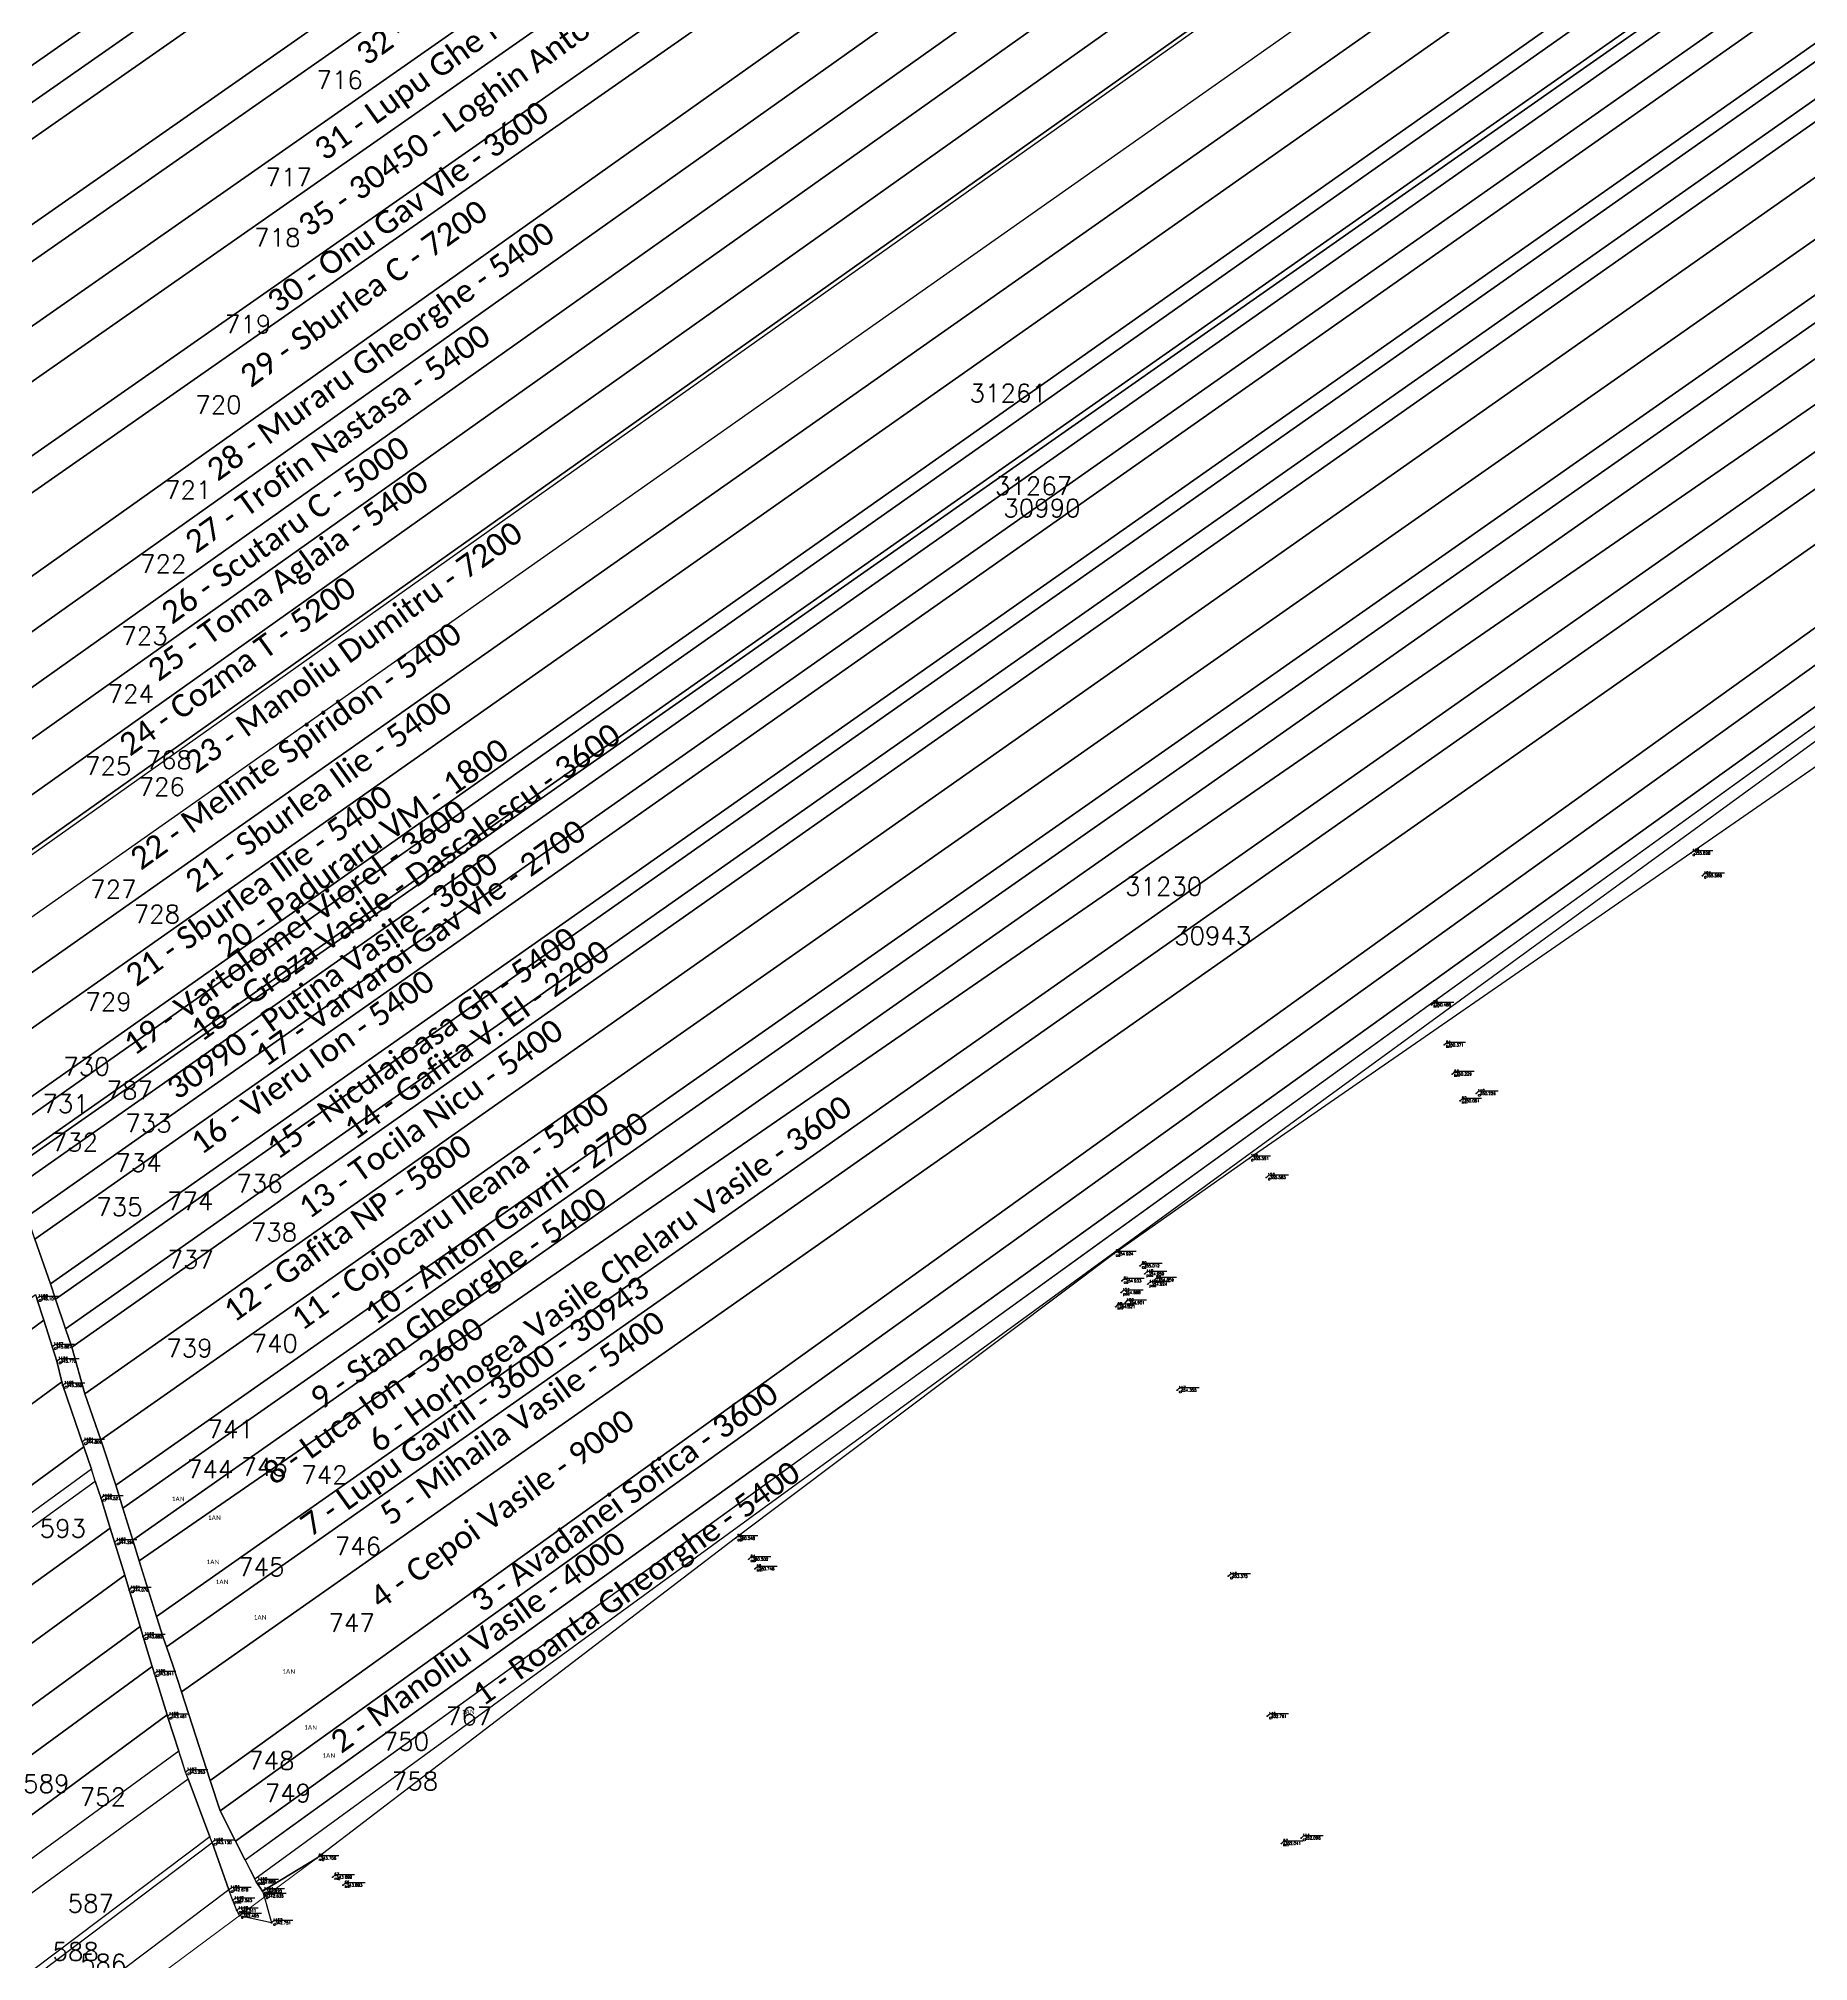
# Model space of a CAD drawing. Extents: x 611010 to 615314, y 642768 to 648579.
# Drawn here: x 613988.9 to 614381.6, y 646636.4 to 647063.1 of the extents above; entities that cross this region are included whole.
import ezdxf

# ---------------------------------------------------------------- set-up
doc = ezdxf.new("R2010")
doc.units = 0
doc.header["$LTSCALE"] = 0.5
doc.header["$MEASUREMENT"] = 0
doc.header["$PDMODE"] = 32
doc.header["$PDSIZE"] = 0.125
doc.layers.get('0').update_dxf_attribs({"color": 1, "linetype": 'CONTINUOUS'})
for name, color, linetype in [('0_pct_coduri', 20, 'CONTINUOUS'), ('0_pct_cote', 7, 'CONTINUOUS'), ('0_pct_denumiri', 7, 'CONTINUOUS'), ('0_pct_linii_marcaj', 7, 'CONTINUOUS'), ('0_pct_simboluri', 7, 'CONTINUOUS'), ('_CAT_FOL', 7, 'CONTINUOUS'), ('_IMPREJMUIT', 150, 'CONTINUOUS'), ('_NR_PARCELA', 50, 'CONTINUOUS'), ('_PARCELA_NOU_feb2025', 50, 'CONTINUOUS'), ('_TEXTE', 255, 'CONTINUOUS'), ('LABEL-terenuri-active-2024', 210, 'CONTINUOUS')]:
    doc.layers.add(name, color=color, linetype=linetype)
doc.layers.add('_ID', color=176, linetype='CONTINUOUS', lineweight=30)
doc.layers.add('DRUMURI', color=7, linetype='CONTINUOUS', lineweight=15)
doc.layers.get('0').off()
doc.styles.add('ROMANS', font='ROMANS.SHX')
doc.styles.get("Standard").update_dxf_attribs({"font": 'romans.shx'})
doc.styles.add('texte', font='calibri.ttf')

# ---------------------------------------------------------------- blocks, each defined once
blk = doc.blocks.new('Punct')
blk.add_point((0, 0))
at = {"flags": 1}
for tag, p in [('DENPCT', (1.4, 0)), ('COTA', (1.4, -2.5)), ('COD', (1.4, -5))]:
    blk.add_attdef(tag, p, '', height=1.5, dxfattribs=at)

msp = doc.modelspace()

# ---------------------------------------------------------------- linework, layer by layer
at = {"layer": '0_pct_linii_marcaj'}
for points in [[(614355.53, 646882.41), (614356.07, 646882.94), (614360.36, 646882.94)], [(614358.1, 646877.42), (614358.63, 646877.95), (614362.92, 646877.95)], [(614298.01, 646848.77), (614298.55, 646849.3), (614302.84, 646849.3)], [(614300.84, 646839.87), (614301.37, 646840.4), (614305.48, 646840.4)], [(614302.62, 646833.41), (614303.16, 646833.95), (614307.42, 646833.95)], [(614307.92, 646829.08), (614308.45, 646829.61), (614312.74, 646829.61)], [(614304.34, 646827.47), (614304.88, 646828), (614308.99, 646828)], [(614257.59, 646814.68), (614258.13, 646815.22), (614262.24, 646815.22)], [(614261.36, 646810.47), (614261.89, 646811), (614266.18, 646811)], [(614227.57, 646793.51), (614228.1, 646794.04), (614232.42, 646794.04)], [(614233.37, 646790.86), (614233.91, 646791.39), (614238.2, 646791.39)], [(614229.34, 646787.51), (614229.87, 646788.04), (614234.16, 646788.04)], [(614234.39, 646789.07), (614234.93, 646789.6), (614239.19, 646789.6)], [(614235.06, 646786.78), (614235.6, 646787.31), (614239.92, 646787.31)], [(614236.53, 646787.71), (614237.07, 646788.24), (614241.33, 646788.24)], [(613988.63, 646783.54), (613989.16, 646784.08), (613993.48, 646784.08)], [(614227.95, 646781.79), (614228.48, 646782.32), (614232.59, 646782.32)], [(614229.16, 646784.93), (614229.69, 646785.46), (614233.98, 646785.46)], [(614230.06, 646782.67), (614230.59, 646783.2), (614234.71, 646783.2)], [(613992.06, 646772.9), (613992.59, 646773.43), (613996.88, 646773.43)], [(613993.09, 646769.71), (613993.62, 646770.24), (613997.91, 646770.24)], [(613994.39, 646764.31), (613994.92, 646764.85), (613999.18, 646764.85)], [(614241.58, 646763.25), (614242.11, 646763.79), (614246.4, 646763.79)], [(613998.73, 646751.78), (613999.27, 646752.31), (614003.53, 646752.31)], [(614002.87, 646739.25), (614003.4, 646739.79), (614007.69, 646739.79)], [(614143.63, 646730.4), (614144.16, 646730.93), (614148.45, 646730.93)], [(614005.92, 646729.53), (614006.45, 646730.06), (614010.74, 646730.06)], [(614146.56, 646725.76), (614147.1, 646726.29), (614151.39, 646726.29)], [(614147.93, 646723.63), (614148.46, 646724.16), (614152.75, 646724.16)], [(614252.92, 646721.97), (614253.45, 646722.5), (614257.74, 646722.5)], [(614009.11, 646718.92), (614009.64, 646719.45), (614013.93, 646719.45)], [(614012.2, 646708.55), (614012.73, 646709.08), (614017.02, 646709.08)], [(614014.72, 646700.33), (614015.25, 646700.87), (614019.36, 646700.87)], [(614017.63, 646690.85), (614018.16, 646691.38), (614022.27, 646691.38)], [(614261.57, 646690.91), (614262.11, 646691.45), (614266.22, 646691.45)], [(614021.63, 646678.53), (614022.17, 646679.06), (614026.46, 646679.06)], [(614027.51, 646662.9), (614028.04, 646663.43), (614032.33, 646663.43)], [(614264.72, 646662.7), (614265.25, 646663.23), (614269.36, 646663.23)], [(614269.08, 646663.89), (614269.61, 646664.42), (614273.9, 646664.42)], [(614050.74, 646659.42), (614051.27, 646659.95), (614055.56, 646659.95)], [(614037.32, 646654.19), (614037.85, 646654.73), (614042.14, 646654.73)], [(614054.25, 646655.22), (614054.78, 646655.75), (614059.04, 646655.75)], [(614031.24, 646652.4), (614031.77, 646652.93), (614036.06, 646652.93)], [(614032.08, 646650.02), (614032.61, 646650.55), (614036.9, 646650.55)], [(614038.68, 646652.08), (614039.21, 646652.62), (614043.5, 646652.62)], [(614039.06, 646651.03), (614039.6, 646651.56), (614043.89, 646651.56)], [(614056.54, 646653.44), (614057.07, 646653.98), (614061.36, 646653.98)], [(614032.99, 646647.8), (614033.53, 646648.34), (614037.64, 646648.34)], [(614033.57, 646646.63), (614034.1, 646647.16), (614038.39, 646647.16)], [(614040.69, 646645.07), (614041.22, 646645.61), (614045.33, 646645.61)]]:
    msp.add_lwpolyline(points, dxfattribs=at)
at = {"layer": '_PARCELA_NOU_feb2025'}
for points in [[(614362.76, 647321.83), (614363.47, 647319.98), (613924.6, 647013.25), (613920.95, 647025.11), (614357.94, 647330.52), (614360.61, 647321.2)], [(614364.84, 647315.26), (614365.56, 647313.24), (613926.71, 647006.53), (613924.6, 647013.25), (614363.47, 647319.98), (614364.01, 647318.55)], [(614365.91, 647312.26), (614367.61, 647306.47), (613928.75, 646999.75), (613926.71, 647006.53), (614365.56, 647313.24)], [(613933.44, 646984.12), (613928.75, 646999.75), (614367.61, 647306.47), (614371.51, 647293.17), (614372.19, 647290.75)], [(614373.3, 647286.76), (614374.28, 647284.01), (613935.49, 646977.34), (613933.44, 646984.12), (614372.19, 647290.75)], [(614375.65, 647280.17), (614377.57, 647271.95), (613939.14, 646965.53), (613935.49, 646977.34), (614374.28, 647284.01)], [(614378.79, 647266.75), (614380.31, 647261.55), (613942.06, 646955.26), (613939.14, 646965.53), (614377.57, 647271.95)], [(614383.07, 647252.1), (614384.37, 647247.95), (613946.35, 646941.82), (613943.01, 646951.94), (613942.06, 646955.26), (614380.31, 647261.55)], [(614385.01, 647245.9), (614386.27, 647241.06), (613948.56, 646935.14), (613946.35, 646941.82), (614384.37, 647247.95)], [(614387.72, 647235.48), (614389.65, 647229.34), (613953.2, 646919.55), (613950.5, 646929.19), (613948.56, 646935.14), (614386.27, 647241.06)], [(614392.78, 647219.44), (614392.84, 647219.23), (613956.09, 646909.23), (613953.2, 646919.55), (614389.65, 647229.34), (614390.72, 647225.96)], [(613958.91, 646898.87), (613956.09, 646909.23), (614392.84, 647219.23), (614395.79, 647208.97)], [(613961.27, 646889.11), (613958.91, 646898.87), (614395.79, 647208.97), (614398.52, 647199.46)], [(613964.41, 646878.98), (613961.27, 646889.11), (614398.52, 647199.46), (614399.16, 647197.24), (614401.23, 647189.04)], [(614404.28, 647178.58), (613967.48, 646869.05), (613964.41, 646878.98), (614401.23, 647189.04), (614401.44, 647188.23), (614404.1, 647179.16)], [(614404.55, 647177.68), (614404.55, 647177.68), (613967.76, 646868.05), (613967.48, 646869.05), (614404.28, 647178.58)], [(613967.76, 646868.05), (613970.98, 646856.69), (614408.33, 647164.24), (614407.25, 647168.91), (614404.55, 647177.68)], [(614409.57, 647158.83), (614410.95, 647153.73), (613973.6, 646846.19), (613970.98, 646856.69), (614408.33, 647164.24)], [(614413.08, 647145.9), (614413.8, 647143.39), (613976.24, 646835.7), (613973.6, 646846.19), (614410.95, 647153.73)], [(614415.93, 647135.9), (614417.31, 647131.33), (613979.92, 646823.11), (613976.24, 646835.7), (614413.8, 647143.39)], [(614418.33, 647127.97), (613980.96, 646819.69), (613979.92, 646823.11), (614417.31, 647131.33)], [(614420.53, 647120.55), (613982.84, 646813.52), (613980.96, 646819.69), (614418.33, 647127.97)], [(614420.53, 647120.55), (614420.95, 647119.07), (613983.2, 646812.35), (613982.84, 646813.52)], [(614421.8, 647116.11), (613984.37, 646808.51), (613983.2, 646812.35), (614420.95, 647119.07)], [(614423.56, 647109.11), (613986.43, 646801.72), (613984.37, 646808.51), (614421.8, 647116.11)], [(614425.06, 647103.98), (613988.08, 646796.71), (613986.43, 646801.72), (614423.56, 647109.11)], [(614428.1, 647093.77), (613991.6, 646786.82), (613988.08, 646796.71), (614425.06, 647103.98)], [(614429.2, 647090.49), (613992.72, 646783.41), (613991.6, 646786.82), (614428.1, 647093.77)], [(614429.2, 647090.49), (614431.4, 647083.88), (614431.44, 647083.74), (613994.91, 646776.77), (613992.72, 646783.41)], [(614432.81, 647079.67), (613996.29, 646772.7), (613994.91, 646776.77), (614431.44, 647083.74)], [(613999.19, 646762.37), (613996.29, 646772.7), (614432.81, 647079.67), (614435.58, 647069.24)], [(614438.54, 647059.57), (614439.07, 647057.8), (614002.72, 646752.15), (613999.19, 646762.37), (614435.58, 647069.24)], [(614441.45, 647049.94), (614442.12, 647047.55), (614006.04, 646742.1), (614002.72, 646752.15), (614439.07, 647057.8)], [(614442.96, 647044.56), (614443.75, 647042.5), (614007.64, 646737.03), (614006.6, 646740.4), (614006.04, 646742.1), (614442.12, 647047.55)], [(614446.09, 647036.33), (614446.09, 647036.33), (614446.09, 647036.33), (614009.84, 646729.88), (614007.64, 646737.03), (614443.75, 647042.5)], [(614011.24, 646725.33), (614011.24, 646725.33), (614009.84, 646729.88), (614446.09, 647036.33), (614446.61, 647034.98), (614448.59, 647028.71), (614449, 647027.41)], [(614450.83, 647021.64), (614451.54, 647019.51), (614015.13, 646712.99), (614011.24, 646725.33), (614449, 647027.41)], [(614453.13, 647014.76), (614453.84, 647012.89), (614017.3, 646706.27), (614016.68, 646708.11), (614015.13, 646712.99), (614451.54, 647019.51)], [(614018.78, 646701.93), (614017.3, 646706.27), (614453.84, 647012.89), (614456.76, 647005.3), (614456.76, 647002.57), (614020.63, 646696.24)], [(614460.71, 646989.81), (614461.06, 646988.42), (614027, 646676.6), (614020.63, 646696.24), (614456.76, 647002.57), (614459.1, 646995.89)], [(614029.19, 646669.87), (614027, 646676.6), (614461.06, 646988.42), (614462.79, 646981.38)], [(614032.64, 646663.11), (614029.19, 646669.87), (614462.79, 646981.38), (614464.41, 646973.29)], [(614034.78, 646658.92), (614032.64, 646663.11), (614464.41, 646973.29), (614464.54, 646972.65), (614463.37, 646968.5), (614431.9, 646945.78), (614351.71, 646887.85), (614255.16, 646818.11), (614225.69, 646796.83), (614140.25, 646735.11), (614044.04, 646665.61), (614034.78, 646658.92)], [(614034.78, 646658.92), (614036.9, 646654.77), (614462.39, 646965.06), (614463.37, 646968.5)], [(614050.66, 646659.34), (614038.6, 646652), (614037.24, 646654.11), (614036.9, 646654.77), (614462.39, 646965.06), (614460.45, 646958.19), (614438.07, 646939.53), (614355.45, 646882.33), (614257.51, 646814.6), (614227.49, 646793.43), (614143.55, 646730.32), (614050.66, 646659.34)], [(613988.55, 646783.46), (613990.08, 646778.71), (613887.12, 646702.86), (613884.72, 646708.03), (613988.24, 646784.41)], [(613994.11, 646765.04), (613892.88, 646690.47), (613887.12, 646702.86), (613990.08, 646778.71), (613993, 646769.63)], [(613994.31, 646764.23), (613999.01, 646750.63), (613898.97, 646677.36), (613892.88, 646690.47), (613994.11, 646765.04)], [(614000.65, 646745.67), (613900.98, 646673.05), (613898.97, 646677.36), (613999.01, 646750.63)], [(614000.65, 646745.67), (613900.98, 646673.05), (613901.93, 646671), (614001.52, 646743.02)], [(614002.79, 646739.18), (614004.85, 646732.6), (613906.03, 646661.28), (613904.98, 646664.44), (613901.93, 646671), (614001.52, 646743.02)], [(614008.04, 646722.14), (613909.7, 646650.24), (613906.03, 646661.28), (614004.85, 646732.6)], [(613910.69, 646647.29), (613909.7, 646650.24), (614008.04, 646722.14), (614011.45, 646710.72), (613914.11, 646639.53)], [(614012.12, 646708.47), (614014.15, 646701.85), (613917.74, 646631.34), (613914.11, 646639.53), (614011.45, 646710.72)], [(614014.64, 646700.25), (614017.44, 646691.12), (613922.97, 646621.45), (613920.12, 646625.96), (613917.74, 646631.34), (614014.15, 646701.85)], [(613922.97, 646621.45), (614017.44, 646691.12), (614017.55, 646690.77), (614020.05, 646683.08), (613926.96, 646615.14)], [(613926.96, 646615.14), (613930.2, 646610.03), (614022.13, 646676.93), (614021.55, 646678.45), (614020.05, 646683.08)], [(614026.96, 646664.06), (613938.24, 646597.34), (613930.2, 646610.03), (614022.13, 646676.93)], [(613938.24, 646597.34), (613939.02, 646596.1), (614027.43, 646662.82), (614026.96, 646664.06)], [(614031.16, 646652.32), (613946.92, 646588.87), (613942.07, 646591.28), (613939.02, 646596.1), (614027.43, 646662.82)]]:
    msp.add_lwpolyline(points, close=True, dxfattribs=at)
for points in [[(613988.08, 646796.71), (613991.6, 646786.82), (613992.72, 646783.41), (613994.91, 646776.77), (613996.29, 646772.7), (613999.19, 646762.37), (614002.72, 646752.15), (614006.04, 646742.1), (614006.6, 646740.4), (614007.64, 646737.03), (614009.84, 646729.88), (614011.24, 646725.33), (614011.99, 646722.9), (614012.88, 646720.08), (614015.13, 646712.99), (614016.68, 646708.11), (614017.3, 646706.27), (614018.78, 646701.93), (614020.63, 646696.24), (614027, 646676.6), (614029.19, 646669.87), (614032.64, 646663.11), (614034.78, 646658.92), (614037.24, 646654.11), (614038.6, 646652), (614038.98, 646650.95), (614040.61, 646645), (614033.49, 646646.55), (614032.92, 646647.72), (614032, 646649.94), (614031.16, 646652.32), (614027.43, 646662.82), (614026.96, 646664.06), (614022.13, 646676.93), (614021.55, 646678.45), (614020.84, 646680.64), (614020.05, 646683.08), (614017.55, 646690.77), (614017.44, 646691.12), (614014.64, 646700.25), (614014.15, 646701.85), (614012.12, 646708.47), (614011.45, 646710.72), (614008.04, 646722.14), (614004.85, 646732.6), (614002.79, 646739.18), (614001.52, 646743.02), (614000.65, 646745.67), (613999.01, 646750.63), (613994.31, 646764.23), (613994.11, 646765.04), (613993, 646769.63), (613990.08, 646778.71), (613988.55, 646783.46)], [(614037.24, 646654.11), (614038.6, 646652), (614050.66, 646659.34)]]:
    msp.add_lwpolyline(points, dxfattribs=at)
at = {"layer": 'DRUMURI', "linetype": 'Continuous', "lineweight": 9}
msp.add_lwpolyline([(613945.52, 646581.22), (614050.66, 646659.34), (614143.55, 646730.32), (614227.49, 646793.43), (614257.51, 646814.6), (614355.45, 646882.33), (614466.05, 646958.91), (614472.29, 646963.46), (614509.75, 646990.94), (614551.47, 647018.92), (614619.14, 647060.31), (614758.24, 647143.57), (614820.57, 647180.37), (614891.15, 647218.77), (614936.5, 647245.38)], dxfattribs=at)

# ---------------------------------------------------------------- block references
at = {"layer": '0_pct_simboluri', "xscale": 3, "yscale": 3}
for p in [(614355.45, 646882.33), (614358.02, 646877.34), (614297.93, 646848.69), (614300.76, 646839.79), (614302.54, 646833.33), (614307.84, 646829), (614304.26, 646827.39), (614257.51, 646814.6), (614261.28, 646810.39), (614227.49, 646793.43), (614233.29, 646790.78), (614229.26, 646787.43), (614234.31, 646788.99), (614234.98, 646786.7), (614236.45, 646787.63), (614229.08, 646784.85), (614229.98, 646782.59), (614227.87, 646781.71), (613991.98, 646772.82), (613993.01, 646769.63), (613994.31, 646764.23), (614241.5, 646763.17), (613998.65, 646751.7), (614002.79, 646739.18), (614005.84, 646729.45), (614143.55, 646730.32), (614146.48, 646725.68), (614147.85, 646723.55), (614009.03, 646718.84), (614252.84, 646721.89), (614012.12, 646708.47), (614014.64, 646700.25), (614017.55, 646690.77), (614261.49, 646690.83), (614021.55, 646678.45), (614027.43, 646662.82), (614264.64, 646662.62), (614269, 646663.81), (614050.66, 646659.34), (614037.24, 646654.11), (614054.17, 646655.14), (614031.16, 646652.32), (614032, 646649.94), (614038.6, 646652), (614038.98, 646650.95), (614056.46, 646653.36), (614032.92, 646647.72), (614033.49, 646646.55), (614040.61, 646645)]:
    msp.add_blockref('Punct', p, dxfattribs=at)

# ---------------------------------------------------------------- texts
at = {"layer": '0_pct_coduri', "style": 'ROMANS'}
for s, p in [('d', (614355.84, 646881.73)), ('d', (614358.4, 646876.74)), ('lim', (614298.32, 646848.09)), ('lim', (614301.14, 646839.18)), ('lim', (614302.93, 646832.73)), ('cl', (614308.22, 646828.4)), ('lim', (614304.65, 646826.78)), ('d', (614257.9, 646814)), ('d', (614261.66, 646809.79)), ('cd', (614227.87, 646792.83)), ('cd', (614233.68, 646790.18)), ('cd', (614229.64, 646786.83)), ('pod', (614234.7, 646788.39)), ('pod', (614235.37, 646786.1)), ('lim', (614236.84, 646787.03)), ('cl', (613988.93, 646782.86)), ('pod', (614229.46, 646784.25)), ('pod', (614230.37, 646781.99)), ('lim', (614228.25, 646781.11)), ('cl', (613992.36, 646772.21)), ('cl', (613993.39, 646769.03)), ('cl', (613994.69, 646763.63)), ('cl', (614241.88, 646762.57)), ('cl', (613999.04, 646751.1)), ('cl', (614003.17, 646738.57)), ('cl', (614006.23, 646728.85)), ('asf', (614143.94, 646729.72)), ('asf', (614146.87, 646725.08)), ('lim', (614148.23, 646722.95)), ('cl', (614009.42, 646718.24)), ('cl', (614253.22, 646721.29)), ('cl', (614012.5, 646707.87)), ('cl', (614015.02, 646699.65)), ('cl', (614017.93, 646690.17)), ('cl', (614261.88, 646690.23)), ('cl', (614021.94, 646677.85)), ('cl', (614027.81, 646662.22)), ('lim', (614265.02, 646662.02)), ('cl', (614269.38, 646663.21)), ('md', (614051.04, 646658.74)), ('pod', (614037.62, 646653.51)), ('md', (614054.55, 646654.53)), ('cl', (614031.54, 646651.72)), ('pod', (614032.38, 646649.34)), ('pod', (614038.98, 646651.4)), ('d', (614039.37, 646650.35)), ('lim', (614056.84, 646652.76)), ('pod', (614033.3, 646647.12)), ('d', (614033.88, 646645.95)), ('d', (614040.99, 646644.39))]:
    msp.add_text(s, height=0.625, dxfattribs=at).set_placement(p)
at = {"layer": '0_pct_cote', "style": 'ROMANS'}
for s, p in [('355.628', (614356.28, 646882.02)), ('355.568', (614358.84, 646877.03)), ('350.486', (614298.76, 646848.38)), ('350.371', (614301.58, 646839.47)), ('350.229', (614303.37, 646833.02)), ('350.226', (614308.66, 646828.69)), ('350.061', (614305.09, 646827.07)), ('355.591', (614258.34, 646814.29)), ('355.583', (614262.1, 646810.08)), ('354.924', (614228.31, 646793.12)), ('355.012', (614234.12, 646790.47)), ('354.933', (614230.08, 646787.12)), ('354.959', (614235.14, 646788.68)), ('354.924', (614235.81, 646786.39)), ('354.859', (614237.28, 646787.32)), ('346.104', (613989.37, 646783.15)), ('354.868', (614229.9, 646784.54)), ('354.901', (614230.81, 646782.28)), ('354.521', (614228.69, 646781.4)), ('345.867', (613992.8, 646772.5)), ('345.772', (613993.83, 646769.32)), ('345.359', (613995.13, 646763.92)), ('354.355', (614242.32, 646762.86)), ('344.809', (613999.48, 646751.39)), ('344.527', (614003.61, 646738.86)), ('344.296', (614006.67, 646729.13)), ('350.548', (614144.38, 646730.01)), ('350.502', (614147.31, 646725.37)), ('350.748', (614148.67, 646723.24)), ('344.078', (614009.86, 646718.53)), ('353.375', (614253.66, 646721.58)), ('343.882', (614012.94, 646708.16)), ('343.641', (614015.46, 646699.94)), ('343.461', (614018.37, 646690.46)), ('352.761', (614262.32, 646690.52)), ('343.263', (614022.38, 646678.14)), ('343.130', (614028.25, 646662.51)), ('352.041', (614265.46, 646662.31)), ('352.096', (614269.82, 646663.5)), ('343.706', (614051.48, 646659.03)), ('342.868', (614038.06, 646653.8)), ('343.699', (614054.99, 646654.82)), ('342.678', (614031.98, 646652.01)), ('342.563', (614032.82, 646649.63)), ('342.820', (614039.42, 646651.69)), ('342.835', (614039.81, 646650.64)), ('343.893', (614057.28, 646653.05)), ('342.511', (614033.74, 646647.41)), ('342.495', (614034.32, 646646.23)), ('342.751', (614041.43, 646644.68))]:
    msp.add_text(s, height=0.625, dxfattribs=at).set_placement(p)
at = {"layer": '0_pct_denumiri', "style": 'ROMANS'}
for s, p in [('125', (614355.75, 646882.65)), ('124', (614358.31, 646877.66)), ('55', (614298.32, 646849.01)), ('54', (614301.14, 646840.11)), ('53', (614302.93, 646833.65)), ('110', (614308.13, 646829.32)), ('52', (614304.65, 646827.71)), ('122', (614257.81, 646814.93)), ('123', (614261.57, 646810.71)), ('62', (614227.84, 646793.75)), ('60', (614233.65, 646791.1)), ('61', (614229.61, 646787.75)), ('118', (614234.61, 646789.31)), ('119', (614235.28, 646787.02)), ('59', (614236.84, 646787.95)), ('1168', (613988.85, 646783.78)), ('58', (614228.25, 646782.03)), ('121', (614229.38, 646785.17)), ('120', (614230.28, 646782.91)), ('1167', (613992.27, 646773.14)), ('1166', (613993.3, 646769.95)), ('1165', (613994.6, 646764.56)), ('117', (614241.79, 646763.49)), ('1164', (613998.95, 646752.02)), ('1163', (614003.09, 646739.5)), ('63', (614143.91, 646730.64)), ('1162', (614006.14, 646729.77)), ('64', (614146.84, 646726)), ('65', (614148.2, 646723.87)), ('116', (614253.13, 646722.21)), ('1161', (614009.33, 646719.16)), ('1160', (614012.42, 646708.79)), ('1159', (614014.93, 646700.57)), ('1158', (614017.84, 646691.09)), ('115', (614261.79, 646691.15)), ('1157', (614021.85, 646678.77)), ('1156', (614027.72, 646663.14)), ('57', (614265.02, 646662.94)), ('114', (614269.29, 646664.13)), ('68', (614051.01, 646659.66)), ('1150', (614037.53, 646654.43)), ('67', (614054.52, 646655.46)), ('66', (614056.81, 646653.68)), ('1155', (614031.45, 646652.64)), ('1149', (614032.29, 646650.26)), ('1151', (614038.89, 646652.32)), ('1153', (614039.28, 646651.27)), ('1148', (614033.21, 646648.04)), ('1154', (614033.79, 646646.87)), ('1152', (614040.9, 646645.32))]:
    msp.add_text(s, height=0.625, dxfattribs=at).set_placement(p)
at = {"layer": '_CAT_FOL', "style": 'texte'}
for p in [(614019.33, 646738.57), (614027.35, 646734.42), (614027.03, 646724.59), (614029.05, 646720.18), (614037.5, 646712.3), (614043.84, 646700.3), (614048.69, 646687.87), (614083.68, 646691.33), (614052.74, 646681.64)]:
    msp.add_text('A', height=1, dxfattribs=at).set_placement(p)
at = {"layer": '_ID', "color": 40, "true_color": 0xf8d731}
for s, p in [('716', (614050.58, 647051.92)), ('717', (614039.28, 647030.32)), ('718', (614036.76, 647016.93)), ('719', (614030.27, 646997.69)), ('720', (614023.69, 646979.84)), ('721', (614016.98, 646960.94)), ('722', (614011.45, 646944.56)), ('723', (614007.29, 646928.57)), ('724', (614004.25, 646915.69)), ('725', (613999.23, 646899.71)), ('768', (614012.68, 646901.04)), ('726', (614011.11, 646895.09)), ('727', (614000.37, 646872.34)), ('728', (614010.04, 646866.82)), ('729', (613999.31, 646847.37)), ('730', (613994.42, 646833.03)), ('787', (614004.02, 646827.73)), ('731', (613989.79, 646824.76)), ('733', (614008.18, 646820.41)), ('732', (613991.83, 646816.2)), ('734', (614005.97, 646811.66)), ('736', (614032.8, 646807.05)), ('735', (614001.74, 646801.86)), ('774', (614017.43, 646803.1)), ('738', (614036.03, 646796.22)), ('737', (614017.56, 646790.2)), ('739', (614017.27, 646770.54)), ('740', (614036.19, 646771.58)), ('741', (614026.4, 646752.56)), ('743', (614033.91, 646744.21)), ('744', (614021.85, 646743.64)), ('742', (614047.21, 646742.41)), ('593', (613989.17, 646730.51)), ('746', (614054.62, 646726.57)), ('745', (614033.19, 646721.96)), ('747', (614053.23, 646709.6)), ('767', (614079.3, 646688.83)), ('750', (614065.28, 646683.25)), ('748', (614035.43, 646679.01)), ('589', (613985.51, 646673.88)), ('749', (614039.11, 646671.78)), ('758', (614067.3, 646674.45)), ('752', (613998.06, 646670.94)), ('587', (613995.37, 646647.31)), ('588', (613992.02, 646636.64)), ('586', (613998.12, 646634.02))]:
    msp.add_text(s, height=4, dxfattribs=at).set_placement(p)
at = {"layer": '_IMPREJMUIT', "style": 'texte'}
for p in [(614020.31, 646738.55), (614028.33, 646734.4), (614028.01, 646724.57), (614030.03, 646720.16), (614038.48, 646712.28), (614044.82, 646700.28), (614049.67, 646687.85), (614084.66, 646691.31), (614053.72, 646681.62)]:
    msp.add_text('N', height=1, dxfattribs=at).set_placement(p)
at = {"layer": '_NR_PARCELA', "style": 'texte'}
for p in [(614018.5, 646738.57), (614026.52, 646734.42), (614026.2, 646724.59), (614028.22, 646720.17), (614036.67, 646712.3), (614043.02, 646700.3), (614047.86, 646687.87), (614082.85, 646691.33), (614051.92, 646681.64)]:
    msp.add_text('1', height=1, dxfattribs=at).set_placement(p)
at = {"layer": '_TEXTE', "style": 'texte'}
for s, p in [('35 - 30450 - Loghin Anton - 7200 (de la Pantelimon Vasile)', (614048.87, 647018.88)), ('32 - Contaru Costica - 6300', (614061.72, 647056.89)), ('31 - Lupu Ghe Maria - 5400', (614052.45, 647035.78)), ('30 - Onu Gav Vle - 3600', (614041.99, 647001.98)), ('29 - Sburlea C - 7200', (614036, 646985.46)), ('28 - Muraru Gheorghe - 5400', (614028.63, 646964.69)), ('27 - Trofin Nastasa - 5400', (614023.79, 646948.67)), ('26 - Scutaru C - 5000', (614018.48, 646932.93)), ('25 - Toma Aglaia - 5400', (614015.52, 646920.25)), ('23 - Manoliu Dumitru - 7200', (614023.79, 646899.8)), ('24 - Cozma T - 5200', (614009.19, 646903.67)), ('22 - Melinte Spiridon - 5400', (614011.61, 646878.39)), ('21 - Sburlea Ilie - 5400', (614023.82, 646873.4)), ('18 - Groza Vasile - Dascalescu - 3600', (614025.06, 646840.32)), ('20 - Paduraru VM - 1800', (614030.72, 646858.84)), ('19 - Vartolomei Viorel - 3600', (614010.13, 646837.24)), ('21 - Sburlea Ilie - 5400', (614010.6, 646852.57)), ('17 - Varvaroi Gav Vle - 2700', (614039.33, 646834.73)), ('30990 - Putina Vasile - 3600', (614019.73, 646827.44)), ('15 - Niculaioasa Gh - 5400', (614041.89, 646814.16)), ('14 - Gafita V. El - 2200', (614059.09, 646818.44)), ('16 - Vieru Ion - 5400', (614024.99, 646815.23)), ('13 - Tocila Nicu - 5400', (614048.93, 646801)), ('11 - Cojocaru Ileana - 5400', (614047.34, 646776.19)), ('6 - Horhogea Vasile Chelaru Vasile - 3600', (614064.41, 646749.16)), ('10 - Anton Gavril - 2700', (614063.63, 646777.46)), ('12 - Gafita NP - 5800', (614032.31, 646778.06)), ('9 - Stan Gheorghe - 5400', (614051.58, 646758.61)), ('7 - Lupu Gavril - 3600 - 30943', (614049.36, 646730.55)), ('8 - Luca Ion - 3600', (614041.21, 646741.95)), ('5 - Mihaila Vasile - 5400', (614066.98, 646732.98)), ('3 - Avadanei Sofica - 3600', (614087.27, 646713.7)), ('4 - Cepoi Vasile - 9000', (614064.75, 646714.42)), ('1 - Roanta Gheorghe - 5400', (614087.54, 646692.9)), ('2 - Manoliu Vasile - 4000', (614056.06, 646682.42))]:
    msp.add_text(s, height=5, rotation=35.6935, dxfattribs=at).set_placement(p)
at = {"layer": 'LABEL-terenuri-active-2024'}
for s, p in [('31261', (614195.45, 646982.41)), ('31267', (614201.08, 646961.81)), ('30990', (614202.94, 646956.91)), ('31230', (614229.94, 646872.98)), ('30943', (614240.82, 646862.02))]:
    msp.add_text(s, height=4, dxfattribs=at).set_placement(p)

doc.saveas('drawing.dxf')
